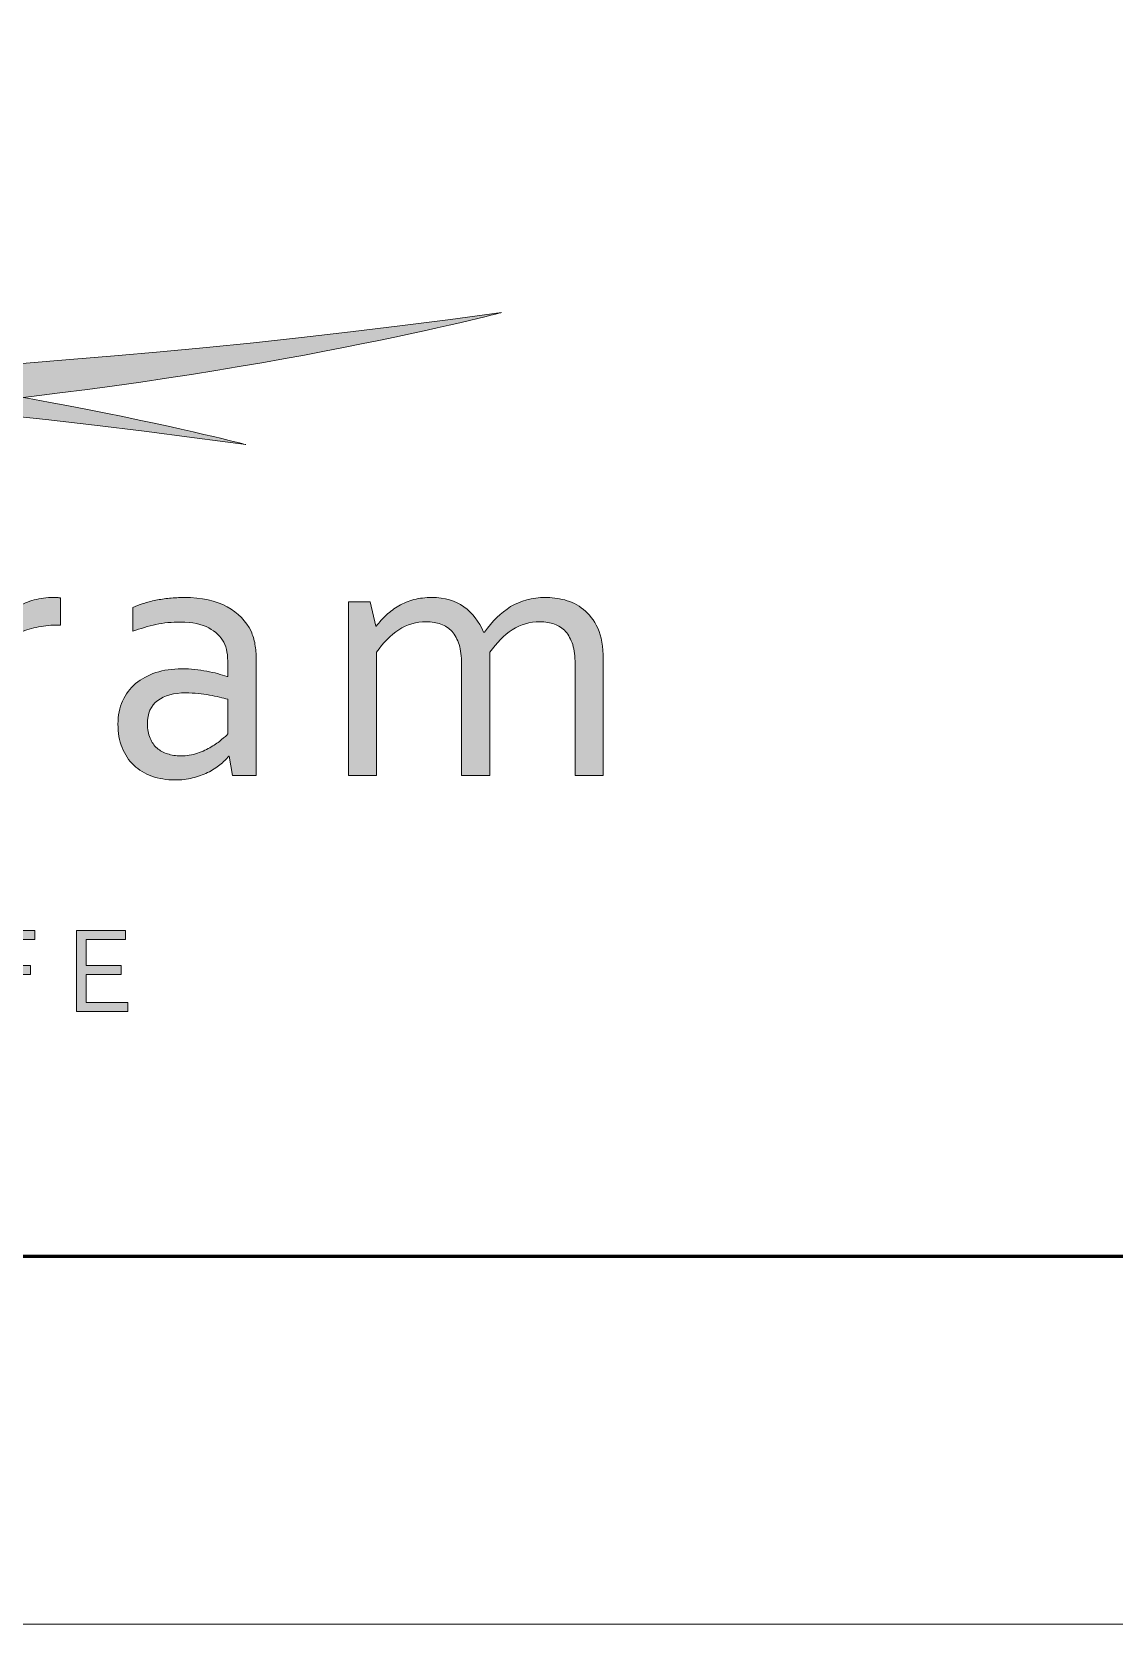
# Model space of a CAD drawing. Header units: millimetres. Extents: x 1112055 to 3390982, y -148532 to 766891.
# Drawn here: x 2886339 to 2891228, y 33939 to 41130 of the extents above; entities that cross this region are included whole.
import ezdxf

# ---------------------------------------------------------------- set-up
doc = ezdxf.new("R2010")
doc.units = ezdxf.units.MM
doc.layers.add('B TITLE BLOCK', color=250, linetype='Continuous', lineweight=0)
doc.layers.add('Layer 1', color=7, linetype='Continuous')

# ---------------------------------------------------------------- blocks, each defined once
blk = doc.blocks.new('block 4')
at = {"layer": 'Layer 1'}
h = blk.add_hatch(color=250, dxfattribs=at)
h.dxf.hatch_style = 2
edge = h.paths.add_edge_path()
edge.add_spline(control_points=[(140.35, -144.47), (140.35, -144.47), (140.35, -144.47), (140.35, -144.47), (140.79, -146.71), (140.79, -146.71), (140.79, -146.71), (140.84, -146.71), (140.84, -146.71), (141.06, -146.34), (141.34, -146), (141.67, -145.69), (142, -145.37), (142.37, -145.09), (142.79, -144.86), (143.2, -144.62), (143.66, -144.44), (144.15, -144.31), (144.64, -144.17), (145.16, -144.11), (145.71, -144.11), (145.8, -144.11), (145.9, -144.11), (146, -144.11), (146.11, -144.12), (146.2, -144.13), (146.28, -144.14), (146.28, -144.14), (146.28, -146.34), (146.28, -146.34), (146.28, -146.34), (146.1, -146.34), (146.1, -146.34), (145.56, -146.34), (145.03, -146.39), (144.51, -146.49), (143.98, -146.59), (143.49, -146.73), (143.04, -146.94), (142.57, -147.14), (142.16, -147.39), (141.79, -147.69), (141.42, -147.98), (141.11, -148.33), (140.87, -148.74), (140.87, -148.74), (140.87, -158.53), (140.87, -158.53), (140.87, -158.53), (138.57, -158.53), (138.57, -158.53), (138.57, -158.53), (138.57, -144.47), (138.57, -144.47), (138.57, -144.47), (140.35, -144.47), (140.35, -144.47)], knot_values=[0, 0, 0, 0, 0.0001, 0.0002, 1, 1, 1, 2, 2, 2, 3, 3, 3, 4, 4, 4, 5, 5, 5, 6, 6, 6, 7, 7, 7, 8, 8, 8, 9, 9, 9, 10, 10, 10, 11, 11, 11, 12, 12, 12, 13, 13, 13, 14, 14, 14, 15, 15, 15, 16, 16, 16, 17, 17, 17, 18, 18, 18, 18], degree=3, periodic=0)
h = blk.add_hatch(color=250, dxfattribs=at)
h.dxf.hatch_style = 2
edge = h.paths.add_edge_path()
edge.add_spline(control_points=[(154, -144.33), (154, -144.33), (154, -144.33), (154.35, -144.26), (154.73, -144.21), (155.12, -144.16), (155.51, -144.13), (155.91, -144.11), (156.31, -144.11), (157.73, -144.11), (158.89, -144.36), (159.79, -144.86), (160.69, -145.36), (161.34, -146.03), (161.73, -146.85), (161.88, -147.17), (161.99, -147.52), (162.05, -147.9), (162.12, -148.28), (162.15, -148.69), (162.15, -149.15), (162.15, -149.15), (162.15, -158.53), (162.15, -158.53), (162.15, -158.53), (160.23, -158.53), (160.23, -158.53), (160.23, -158.53), (159.97, -156.97), (159.97, -156.97), (159.97, -156.97), (159.92, -156.97), (159.92, -156.97), (159.73, -157.21), (159.49, -157.44), (159.21, -157.68), (158.92, -157.91), (158.59, -158.11), (158.21, -158.3), (157.84, -158.48), (157.43, -158.63), (156.99, -158.74), (156.54, -158.85), (156.07, -158.9), (155.57, -158.9), (154.89, -158.9), (154.26, -158.79), (153.69, -158.59), (153.13, -158.39), (152.64, -158.1), (152.23, -157.71), (151.82, -157.32), (151.5, -156.84), (151.28, -156.28), (151.05, -155.72), (150.94, -155.08), (150.94, -154.37), (150.94, -153.67), (151.06, -153.04), (151.31, -152.5), (151.57, -151.94), (151.92, -151.47), (152.37, -151.09), (152.83, -150.71), (153.37, -150.41), (154, -150.2), (154.64, -149.99), (155.35, -149.89), (156.11, -149.89), (156.84, -149.89), (157.52, -149.97), (158.14, -150.08), (158.76, -150.2), (159.32, -150.35), (159.8, -150.52), (159.8, -150.52), (159.85, -150.52), (159.85, -150.52), (159.85, -150.52), (159.85, -149.55), (159.85, -149.55), (159.85, -149.16), (159.83, -148.82), (159.78, -148.52), (159.73, -148.24), (159.65, -147.97), (159.53, -147.74), (159.27, -147.27), (158.86, -146.88), (158.3, -146.57), (157.74, -146.26), (156.98, -146.1), (156.02, -146.1), (155.32, -146.1), (154.65, -146.16), (154.02, -146.3), (153.39, -146.43), (152.77, -146.62), (152.15, -146.85), (152.15, -146.85), (152.15, -144.93), (152.15, -144.93), (152.39, -144.82), (152.66, -144.71), (152.99, -144.6), (153.3, -144.5), (153.64, -144.41), (154, -144.33)], knot_values=[0, 0, 0, 0, 0.0001, 0.0002, 1, 1, 1, 2, 2, 2, 3, 3, 3, 4, 4, 4, 5, 5, 5, 6, 6, 6, 7, 7, 7, 8, 8, 8, 9, 9, 9, 10, 10, 10, 11, 11, 11, 12, 12, 12, 13, 13, 13, 14, 14, 14, 15, 15, 15, 16, 16, 16, 17, 17, 17, 18, 18, 18, 19, 19, 19, 20, 20, 20, 21, 21, 21, 22, 22, 22, 23, 23, 23, 24, 24, 24, 25, 25, 25, 26, 26, 26, 27, 27, 27, 28, 28, 28, 29, 29, 29, 30, 30, 30, 31, 31, 31, 32, 32, 32, 33, 33, 33, 34, 34, 34, 35, 35, 35, 35], degree=3, periodic=0)
edge = h.paths.add_edge_path()
edge.add_spline(control_points=[(153.33, -154.37), (153.33, -154.37), (153.33, -154.37), (153.33, -154.8), (153.4, -155.18), (153.54, -155.51), (153.68, -155.84), (153.86, -156.1), (154.11, -156.32), (154.35, -156.53), (154.63, -156.69), (154.96, -156.78), (155.29, -156.89), (155.64, -156.95), (156.01, -156.95), (156.51, -156.95), (156.96, -156.87), (157.38, -156.73), (157.8, -156.59), (158.18, -156.41), (158.51, -156.22), (158.84, -156.02), (159.12, -155.83), (159.34, -155.63), (159.58, -155.43), (159.75, -155.28), (159.85, -155.17), (159.85, -155.17), (159.85, -152.36), (159.85, -152.36), (159.44, -152.24), (158.93, -152.13), (158.36, -152.02), (157.78, -151.91), (157.14, -151.85), (156.44, -151.84), (155.47, -151.84), (154.71, -152.05), (154.16, -152.46), (153.6, -152.88), (153.33, -153.51), (153.33, -154.37)], knot_values=[0, 0, 0, 0, 0.0001, 0.0002, 1, 1, 1, 2, 2, 2, 3, 3, 3, 4, 4, 4, 5, 5, 5, 6, 6, 6, 7, 7, 7, 8, 8, 8, 9, 9, 9, 10, 10, 10, 11, 11, 11, 12, 12, 12, 13, 13, 13, 13], degree=3, periodic=0)
h = blk.add_hatch(color=250, dxfattribs=at)
h.dxf.hatch_style = 2
edge = h.paths.add_edge_path()
edge.add_spline(control_points=[(190.29, -158.53), (190.29, -158.53), (190.29, -158.53), (190.29, -158.53), (188.01, -158.53), (188.01, -158.53), (188.01, -158.53), (188.01, -149.48), (188.01, -149.48), (188.01, -148.88), (187.93, -148.36), (187.81, -147.93), (187.67, -147.5), (187.48, -147.15), (187.23, -146.87), (186.98, -146.59), (186.67, -146.39), (186.33, -146.27), (185.98, -146.14), (185.59, -146.08), (185.15, -146.08), (184.33, -146.08), (183.59, -146.29), (182.91, -146.73), (182.23, -147.17), (181.63, -147.77), (181.1, -148.54), (181.1, -148.54), (181.1, -158.53), (181.1, -158.53), (181.1, -158.53), (178.8, -158.53), (178.8, -158.53), (178.8, -158.53), (178.8, -149.48), (178.8, -149.48), (178.8, -148.88), (178.74, -148.36), (178.6, -147.93), (178.47, -147.5), (178.28, -147.15), (178.03, -146.87), (177.78, -146.59), (177.48, -146.39), (177.12, -146.27), (176.78, -146.14), (176.38, -146.08), (175.94, -146.08), (175.13, -146.08), (174.38, -146.29), (173.71, -146.73), (173.04, -147.17), (172.44, -147.77), (171.91, -148.54), (171.91, -148.54), (171.91, -158.53), (171.91, -158.53), (171.91, -158.53), (169.62, -158.53), (169.62, -158.53), (169.62, -158.53), (169.62, -144.47), (169.62, -144.47), (169.62, -144.47), (171.39, -144.47), (171.39, -144.47), (171.39, -144.47), (171.84, -146.43), (171.84, -146.43), (171.84, -146.43), (171.88, -146.43), (171.88, -146.43), (172.14, -146.1), (172.42, -145.8), (172.71, -145.52), (173.02, -145.24), (173.35, -144.99), (173.72, -144.78), (174.09, -144.57), (174.5, -144.4), (174.94, -144.28), (175.39, -144.16), (175.87, -144.11), (176.39, -144.11), (177.44, -144.11), (178.3, -144.36), (178.99, -144.86), (179.68, -145.36), (180.22, -146.05), (180.59, -146.92), (180.59, -146.92), (180.65, -146.92), (180.65, -146.92), (181.28, -146.04), (181.98, -145.35), (182.78, -144.85), (183.59, -144.36), (184.52, -144.11), (185.59, -144.11), (186.08, -144.11), (186.6, -144.17), (187.16, -144.31), (187.71, -144.45), (188.22, -144.71), (188.68, -145.07), (189.15, -145.45), (189.53, -145.95), (189.84, -146.6), (190.14, -147.26), (190.29, -148.1), (190.29, -149.12), (190.29, -149.12), (190.29, -158.53), (190.29, -158.53)], knot_values=[0, 0, 0, 0, 0.0001, 0.0002, 1, 1, 1, 2, 2, 2, 3, 3, 3, 4, 4, 4, 5, 5, 5, 6, 6, 6, 7, 7, 7, 8, 8, 8, 9, 9, 9, 10, 10, 10, 11, 11, 11, 12, 12, 12, 13, 13, 13, 14, 14, 14, 15, 15, 15, 16, 16, 16, 17, 17, 17, 18, 18, 18, 19, 19, 19, 20, 20, 20, 21, 21, 21, 22, 22, 22, 23, 23, 23, 24, 24, 24, 25, 25, 25, 26, 26, 26, 27, 27, 27, 28, 28, 28, 29, 29, 29, 30, 30, 30, 31, 31, 31, 32, 32, 32, 33, 33, 33, 34, 34, 34, 35, 35, 35, 36, 36, 36, 37, 37, 37, 37], degree=3, periodic=0)
at = {"layer": 'Layer 1', "lineweight": 0}
for points, knots in [([(146.28, -146.34), (146.28, -146.34), (146.1, -146.34), (146.1, -146.34), (145.56, -146.34), (145.03, -146.39), (144.51, -146.49), (143.98, -146.59), (143.49, -146.73), (143.04, -146.94), (142.57, -147.14), (142.16, -147.39), (141.79, -147.69), (141.42, -147.98), (141.11, -148.33), (140.87, -148.74), (140.87, -148.74), (140.87, -158.53), (140.87, -158.53), (140.87, -158.53), (138.57, -158.53), (138.57, -158.53), (138.57, -158.53), (138.57, -144.47), (138.57, -144.47), (138.57, -144.47), (140.35, -144.47), (140.35, -144.47), (140.35, -144.47), (140.79, -146.71), (140.79, -146.71), (140.79, -146.71), (140.84, -146.71), (140.84, -146.71), (141.06, -146.34), (141.34, -146), (141.67, -145.69), (142, -145.37), (142.37, -145.09), (142.79, -144.86), (143.2, -144.62), (143.66, -144.44), (144.15, -144.31), (144.64, -144.17), (145.16, -144.11), (145.71, -144.11), (145.8, -144.11), (145.9, -144.11), (146, -144.11), (146.11, -144.12), (146.2, -144.13), (146.28, -144.14), (146.28, -144.14), (146.28, -146.34), (146.28, -146.34)], [0, 0, 0, 0, 1, 1, 1, 2, 2, 2, 3, 3, 3, 4, 4, 4, 5, 5, 5, 6, 6, 6, 7, 7, 7, 8, 8, 8, 9, 9, 9, 10, 10, 10, 11, 11, 11, 12, 12, 12, 13, 13, 13, 14, 14, 14, 15, 15, 15, 16, 16, 16, 17, 17, 17, 18, 18, 18, 18]), ([(159.97, -156.97), (159.97, -156.97), (159.92, -156.97), (159.92, -156.97), (159.73, -157.21), (159.49, -157.44), (159.21, -157.68), (158.92, -157.91), (158.59, -158.11), (158.21, -158.3), (157.84, -158.48), (157.43, -158.63), (156.99, -158.74), (156.54, -158.85), (156.07, -158.9), (155.57, -158.9), (154.89, -158.9), (154.26, -158.79), (153.69, -158.59), (153.13, -158.39), (152.64, -158.1), (152.23, -157.71), (151.82, -157.32), (151.5, -156.84), (151.28, -156.28), (151.05, -155.72), (150.94, -155.08), (150.94, -154.37), (150.94, -153.67), (151.06, -153.04), (151.31, -152.5), (151.57, -151.94), (151.92, -151.47), (152.37, -151.09), (152.83, -150.71), (153.37, -150.41), (154, -150.2), (154.64, -149.99), (155.35, -149.89), (156.11, -149.89), (156.84, -149.89), (157.52, -149.97), (158.14, -150.08), (158.76, -150.2), (159.32, -150.35), (159.8, -150.52), (159.8, -150.52), (159.85, -150.52), (159.85, -150.52), (159.85, -150.52), (159.85, -149.55), (159.85, -149.55), (159.85, -149.16), (159.83, -148.82), (159.78, -148.52), (159.73, -148.24), (159.65, -147.97), (159.53, -147.74), (159.27, -147.27), (158.86, -146.88), (158.3, -146.57), (157.74, -146.26), (156.98, -146.1), (156.02, -146.1), (155.32, -146.1), (154.65, -146.16), (154.02, -146.3), (153.39, -146.43), (152.77, -146.62), (152.15, -146.85), (152.15, -146.85), (152.15, -144.93), (152.15, -144.93), (152.39, -144.82), (152.66, -144.71), (152.99, -144.6), (153.3, -144.5), (153.64, -144.41), (154, -144.33), (154.35, -144.26), (154.73, -144.21), (155.12, -144.16), (155.51, -144.13), (155.91, -144.11), (156.31, -144.11), (157.73, -144.11), (158.89, -144.36), (159.79, -144.86), (160.69, -145.36), (161.34, -146.03), (161.73, -146.85), (161.88, -147.17), (161.99, -147.52), (162.05, -147.9), (162.12, -148.28), (162.15, -148.69), (162.15, -149.15), (162.15, -149.15), (162.15, -158.53), (162.15, -158.53), (162.15, -158.53), (160.23, -158.53), (160.23, -158.53), (160.23, -158.53), (159.97, -156.97), (159.97, -156.97)], [0, 0, 0, 0, 1, 1, 1, 2, 2, 2, 3, 3, 3, 4, 4, 4, 5, 5, 5, 6, 6, 6, 7, 7, 7, 8, 8, 8, 9, 9, 9, 10, 10, 10, 11, 11, 11, 12, 12, 12, 13, 13, 13, 14, 14, 14, 15, 15, 15, 16, 16, 16, 17, 17, 17, 18, 18, 18, 19, 19, 19, 20, 20, 20, 21, 21, 21, 22, 22, 22, 23, 23, 23, 24, 24, 24, 25, 25, 25, 26, 26, 26, 27, 27, 27, 28, 28, 28, 29, 29, 29, 30, 30, 30, 31, 31, 31, 32, 32, 32, 33, 33, 33, 34, 34, 34, 35, 35, 35, 35]), ([(181.1, -158.53), (181.1, -158.53), (178.8, -158.53), (178.8, -158.53), (178.8, -158.53), (178.8, -149.48), (178.8, -149.48), (178.8, -148.88), (178.74, -148.36), (178.6, -147.93), (178.47, -147.5), (178.28, -147.15), (178.03, -146.87), (177.78, -146.59), (177.48, -146.39), (177.12, -146.27), (176.78, -146.14), (176.38, -146.08), (175.94, -146.08), (175.13, -146.08), (174.38, -146.29), (173.71, -146.73), (173.04, -147.17), (172.44, -147.77), (171.91, -148.54), (171.91, -148.54), (171.91, -158.53), (171.91, -158.53), (171.91, -158.53), (169.62, -158.53), (169.62, -158.53), (169.62, -158.53), (169.62, -144.47), (169.62, -144.47), (169.62, -144.47), (171.39, -144.47), (171.39, -144.47), (171.39, -144.47), (171.84, -146.43), (171.84, -146.43), (171.84, -146.43), (171.88, -146.43), (171.88, -146.43), (172.14, -146.1), (172.42, -145.8), (172.71, -145.52), (173.02, -145.24), (173.35, -144.99), (173.72, -144.78), (174.09, -144.57), (174.5, -144.4), (174.94, -144.28), (175.39, -144.16), (175.87, -144.11), (176.39, -144.11), (177.44, -144.11), (178.3, -144.36), (178.99, -144.86), (179.68, -145.36), (180.22, -146.05), (180.59, -146.92), (180.59, -146.92), (180.65, -146.92), (180.65, -146.92), (181.28, -146.04), (181.98, -145.35), (182.78, -144.85), (183.59, -144.36), (184.52, -144.11), (185.59, -144.11), (186.08, -144.11), (186.6, -144.17), (187.16, -144.31), (187.71, -144.45), (188.22, -144.71), (188.68, -145.07), (189.15, -145.45), (189.53, -145.95), (189.84, -146.6), (190.14, -147.26), (190.29, -148.1), (190.29, -149.12), (190.29, -149.12), (190.29, -158.53), (190.29, -158.53), (190.29, -158.53), (188.01, -158.53), (188.01, -158.53), (188.01, -158.53), (188.01, -149.48), (188.01, -149.48), (188.01, -148.88), (187.93, -148.36), (187.81, -147.93), (187.67, -147.5), (187.48, -147.15), (187.23, -146.87), (186.98, -146.59), (186.67, -146.39), (186.33, -146.27), (185.98, -146.14), (185.59, -146.08), (185.15, -146.08), (184.33, -146.08), (183.59, -146.29), (182.91, -146.73), (182.23, -147.17), (181.63, -147.77), (181.1, -148.54), (181.1, -148.54), (181.1, -158.53), (181.1, -158.53)], [0, 0, 0, 0, 1, 1, 1, 2, 2, 2, 3, 3, 3, 4, 4, 4, 5, 5, 5, 6, 6, 6, 7, 7, 7, 8, 8, 8, 9, 9, 9, 10, 10, 10, 11, 11, 11, 12, 12, 12, 13, 13, 13, 14, 14, 14, 15, 15, 15, 16, 16, 16, 17, 17, 17, 18, 18, 18, 19, 19, 19, 20, 20, 20, 21, 21, 21, 22, 22, 22, 23, 23, 23, 24, 24, 24, 25, 25, 25, 26, 26, 26, 27, 27, 27, 28, 28, 28, 29, 29, 29, 30, 30, 30, 31, 31, 31, 32, 32, 32, 33, 33, 33, 34, 34, 34, 35, 35, 35, 36, 36, 36, 37, 37, 37, 37]), ([(159.85, -152.36), (159.44, -152.24), (158.93, -152.13), (158.36, -152.02), (157.78, -151.91), (157.14, -151.85), (156.44, -151.84), (155.47, -151.84), (154.71, -152.05), (154.16, -152.46), (153.6, -152.88), (153.33, -153.51), (153.33, -154.37), (153.33, -154.8), (153.4, -155.18), (153.54, -155.51), (153.68, -155.84), (153.86, -156.1), (154.11, -156.32), (154.35, -156.53), (154.63, -156.69), (154.96, -156.78), (155.29, -156.89), (155.64, -156.95), (156.01, -156.95), (156.51, -156.95), (156.96, -156.87), (157.38, -156.73), (157.8, -156.59), (158.18, -156.41), (158.51, -156.22), (158.84, -156.02), (159.12, -155.83), (159.34, -155.63), (159.58, -155.43), (159.75, -155.28), (159.85, -155.17), (159.85, -155.17), (159.85, -152.36), (159.85, -152.36)], [0, 0, 0, 0, 1, 1, 1, 2, 2, 2, 3, 3, 3, 4, 4, 4, 5, 5, 5, 6, 6, 6, 7, 7, 7, 8, 8, 8, 9, 9, 9, 10, 10, 10, 11, 11, 11, 12, 12, 12, 13, 13, 13, 13])]:
    blk.add_open_spline(points, degree=3, knots=knots, dxfattribs=at)
blk = doc.blocks.new('block 6')
at = {"layer": 'Layer 1'}
h = blk.add_hatch(color=250, dxfattribs=at)
h.dxf.hatch_style = 2
h.paths.add_polyline_path([(141.1, -177.66), (140.31, -177.66), (140.31, -171.11), (144.21, -171.11), (144.21, -171.83), (141.1, -171.83), (141.1, -173.94), (143.86, -173.94), (143.86, -174.66), (141.1, -174.66)])
h = blk.add_hatch(color=250, dxfattribs=at)
h.dxf.hatch_style = 2
h.paths.add_polyline_path([(148.37, -176.94), (151.73, -176.94), (151.73, -177.66), (147.57, -177.66), (147.57, -171.11), (151.54, -171.11), (151.54, -171.83), (148.37, -171.83), (148.37, -173.94), (151.19, -173.94), (151.19, -174.66), (148.37, -174.66)])
at = {"layer": 'Layer 1', "lineweight": 0}
for points in [[(141.1, -177.66), (140.31, -177.66), (140.31, -171.11), (144.21, -171.11), (144.21, -171.83), (141.1, -171.83), (141.1, -173.94), (143.86, -173.94), (143.86, -174.66), (141.1, -174.66), (141.1, -177.66)], [(148.37, -176.94), (151.73, -176.94), (151.73, -177.66), (147.57, -177.66), (147.57, -171.11), (151.54, -171.11), (151.54, -171.83), (148.37, -171.83), (148.37, -173.94), (151.19, -173.94), (151.19, -174.66), (148.37, -174.66), (148.37, -176.94)]]:
    blk.add_lwpolyline(points, dxfattribs=at)
blk = doc.blocks.new('A$C11c4a682')
at = {"layer": 'B TITLE BLOCK', "lineweight": 0}
h = blk.add_hatch(color=250, dxfattribs=at)
h.dxf.hatch_style = 2
edge = h.paths.add_edge_path()
edge.add_spline(control_points=[(1092.3, 1308.6), (1092.3, 1308.6), (1092.3, 1308.6), (1092.3, 1308.6), (1966.4, 1552.2), (3743, 1308.6), (3743, 1308.6), (2224.2, 1709.8), (1092.3, 1308.6)], knot_values=[0, 0, 0, 0, 0.0001, 0.0002, 1, 1, 1, 2, 2, 2, 2], degree=3, periodic=0)
h = blk.add_hatch(color=250, dxfattribs=at)
h.dxf.hatch_style = 2
edge = h.paths.add_edge_path()
edge.add_spline(control_points=[(1504.9, 1521.4), (1504.9, 1521.4), (1504.9, 1521.4), (1504.9, 1521.4), (2378.9, 1277.7), (4155.7, 1521.4), (4155.7, 1521.4), (2636.9, 1120.1), (1504.9, 1521.4)], knot_values=[0, 0, 0, 0, 0.0001, 0.0002, 1, 1, 1, 2, 2, 2, 2], degree=3, periodic=0)
at = {"layer": 'B TITLE BLOCK', "color": 250, "lineweight": 0}
blk.add_line((0, 0), (6657.5, 0), dxfattribs=at)
at = {"layer": 'B TITLE BLOCK', "color": 250, "lineweight": 0, "const_width": 5.55}
blk.add_lwpolyline([(0, 4384.4), (6657.5, 4384.4), (6657.5, 0), (0, 0)], close=True, dxfattribs=at)
at = {"layer": 'B TITLE BLOCK', "color": 250, "lineweight": 0}
for points in [[(1092.3, 1308.6), (1092.3, 1308.6), (1966.4, 1552.2), (3743, 1308.6), (3743, 1308.6), (2224.2, 1709.8), (1092.3, 1308.6)], [(1504.9, 1521.4), (1504.9, 1521.4), (2378.9, 1277.7), (4155.7, 1521.4), (4155.7, 1521.4), (2636.9, 1120.1), (1504.9, 1521.4)]]:
    blk.add_open_spline(points, degree=3, knots=[0, 0, 0, 0, 1, 1, 1, 2, 2, 2, 2], dxfattribs=at)
at = {"layer": 'B TITLE BLOCK', "color": 250, "lineweight": 0, "xscale": 19.88681340066239, "yscale": 19.88681340066239, "zscale": 19.88681340066239}
for name in ['block 4', 'block 6']:
    blk.add_blockref(name, (535.3, 3927.9), dxfattribs=at)

msp = doc.modelspace()

# ---------------------------------------------------------------- linework, layer by layer
at = {"layer": 'B TITLE BLOCK', "color": 250, "lineweight": 0}
msp.add_line((2876820.5, 33938.9), (2895469.5, 33938.9), dxfattribs=at)

# ---------------------------------------------------------------- block references
at = {"lineweight": 0, "xscale": 2.801184814393472, "yscale": 2.801184814393472, "zscale": 2.801184814393472}
msp.add_blockref('A$C11c4a682', (2876820.5, 35600.2), dxfattribs=at)

doc.saveas('drawing.dxf')
